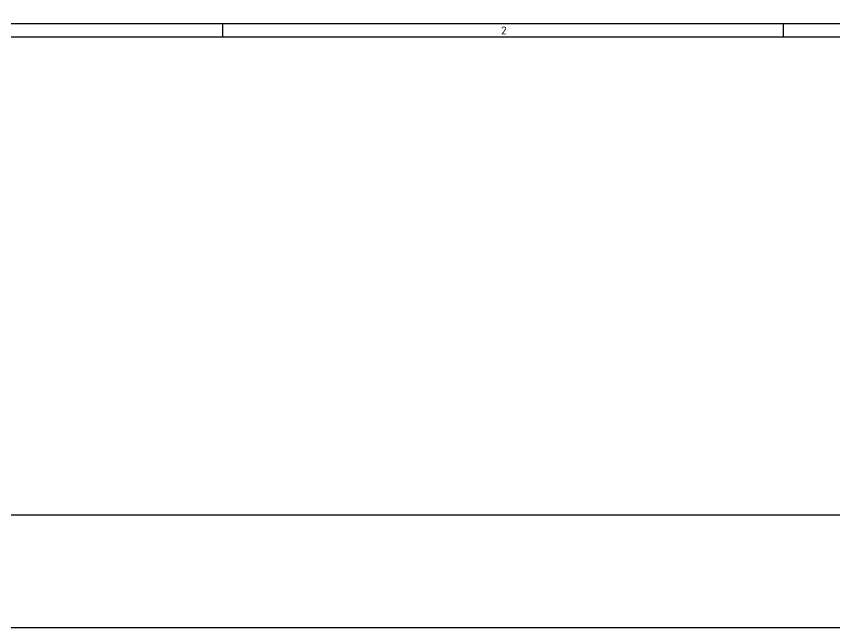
# Model space of a CAD drawing. Header units: millimetres. Extents: x 5443 to 24907, y -17798 to -7408.
# Drawn here: x 14149 to 17214, y -17798 to -15508 of the extents above; entities that cross this region are included whole.
import ezdxf
from ezdxf.enums import TextEntityAlignment as Align

# ---------------------------------------------------------------- set-up
doc = ezdxf.new("R2010")
doc.units = ezdxf.units.MM
doc.styles.add('3', font='txt.shx', dxfattribs={"height": 3})

msp = doc.modelspace()

# ---------------------------------------------------------------- linework, layer by layer
at = {"color": 0}
for p, q in [((10920.7, -15535.1), (19080.7, -15535.1)), ((14920.7, -15535.1), (14920.7, -15585.1)), ((17020.7, -15535.1), (17020.7, -15585.1)), ((10720.7, -15585.1), (19130.7, -15585.1))]:
    msp.add_line(p, q, dxfattribs=at)
at = {"color": 2}
for points in [[(6550.2, -17797.8), (24906.9, -17797.8), (24906.9, -7408.2), (6550.2, -7408.2)], [(7251.9, -7832), (24075.8, -7832), (24075.8, -17376), (7251.9, -17376)]]:
    msp.add_lwpolyline(points, close=True, dxfattribs=at)

# ---------------------------------------------------------------- texts
at = {"color": 0, "style": '3'}
msp.add_text('2', height=30, dxfattribs=at).set_placement((15964.5, -15584.7), align=Align.BOTTOM_LEFT)

doc.saveas('drawing.dxf')
